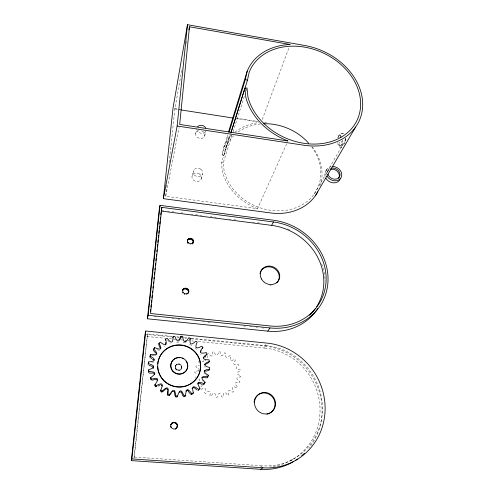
<?xml version="1.0" encoding="UTF-8"?>
<svg xmlns="http://www.w3.org/2000/svg" width="494" height="494" viewBox="0 0 494 494"><rect width="100%" height="100%" fill="white"/><g stroke="black" fill="none" stroke-linecap="round" stroke-linejoin="round"><path stroke-width="0.37" stroke-dasharray="2.47 1.85" d="M286.681 143.766L257.504 208.641L165.7 196.291L166.904 184.805M169.238 162.588L174.864 108.976L182.101 68.246M147.552 333.932L133.862 458.42L134.349 457.061L147.552 333.932L172.11 336.358M186.522 43.355L186.923 41.095M165.7 196.291L179.081 127.446M198.921 370.611L199.125 368.999L195.883 366.82L196.303 365.646L199.44 365.764M181.483 368.58L181.903 367.209C182.249 362.726 175.148 362.818 175.191 367.184C174.839 371.679 181.934 371.568 181.903 367.209M230.241 135.134L223.831 155.598L222.09 154.832L223.776 147.41L227.604 134.948M175.191 367.184L175.598 365.807M223.831 155.598L225.523 148.083L229.63 134.905M195.618 133.825L196.84 128.619M192.228 175.555L193.444 170.702M204.633 136.202L205.955 131.034M201.262 178.982L202.583 174.178M342.855 139.895L341.768 143.39A7.009 1.297 -74.2 0 1 339.298 146.984L339.168 144.032A7.12 2.353 -86.8 0 1 338.995 142.371M222.09 154.832L228.419 134.331M257.504 208.641A52.08 43.614 24.5 0 1 222.195 170.64L221.547 162.711L230.241 134.961M311.584 146.767A50.215 42.052 24.5 0 1 291.651 209.147A50.215 42.052 24.5 0 1 224.029 170.473L223.368 162.458L231.939 135.442M233.1 131.793L244.456 96.021M246.08 90.908L246.772 88.716M262.258 119.468L289.107 47.387M175.376 366.375L175.994 365.072M175.765 365.646L176.568 364.467M175.234 368.011L175.419 366.616M176.339 365.035L177.278 364.029M175.487 368.808L175.456 367.45M177.05 364.597L178.087 363.782M175.944 369.512L176.173 368.95L175.716 368.246M177.859 364.356L178.704 364.325L178.933 363.751M176.574 370.074L176.803 369.512L176.173 368.95M178.704 364.325L179.526 364.51L179.767 363.936M177.327 370.463L177.556 369.901L180.051 369.808L181.724 368.018M181.662 367.777L181.36 366.159L180.279 364.893L180.52 364.325M178.155 370.648L178.39 370.086M180.903 365.455L181.144 364.887M179.001 370.611L179.242 370.055M181.36 366.159L181.601 365.591M179.81 370.37L180.051 369.808M181.619 366.949L181.86 366.381M180.526 369.926L180.767 369.364M181.094 369.314L181.335 368.752M195.05 347.622L196.612 349.412L197.557 348.776M153.677 362.016L151.794 362.188M325.812 171.146L327.009 169.065M314.32 193.839L346.807 137.869M204.059 360.632L202.954 361.836L201.077 360.898M328.541 170.072L327.868 171.227A6.403 5.28 30.2 0 0 327.053 173.863M185.571 342.743L183.354 342.583L183.058 342.175M200.928 386.753L202.293 385.326M191.11 338.81L264.796 346.084L266.581 343.694M198.199 341.527L264.728 348.066L266.513 345.695A61.114 57.952 58.3 0 1 322.428 410.588A61.114 57.952 58.3 0 1 262.487 465.793L260.616 467.015M155.808 355.847L154.536 355.686M207.881 357.767L207.344 355.717M191.691 345.318L189.591 344.608M195.074 377.447L195.809 376.922M199.712 380.899L199.354 379.083L197.242 379.139M198.86 370.741L194.902 371.432L194.803 372.692L197.724 373.927M159.494 350.474L156.876 349.351M290.694 460.593L292.868 459.315M223.368 162.458L221.547 162.711M164.465 346.238L163.952 346.146M200.897 389.488C205.14 386.734 206.813 388.247 204.528 392.755L205.597 393.49C208.987 389.673 210.944 390.797 209.938 395.719L211.154 396.163C213.42 391.544 215.582 392.187 215.897 397.195L217.175 397.306C218.144 392.23 220.386 392.31 221.979 397.077L223.232 396.849C222.837 391.705 224.992 391.155 227.759 395.385L228.901 394.836C227.203 390.007 229.062 388.827 232.835 392.242L233.779 391.421C230.951 387.234 232.322 385.524 236.861 387.895L237.546 386.851C233.823 383.566 234.564 381.498 239.571 382.64L239.954 381.454C235.607 379.25 235.687 377.033 240.794 376.848L240.856 375.601C236.163 374.576 235.632 372.414 240.467 370.92L240.201 369.691C235.447 369.895 234.422 367.925 238.627 365.245L238.059 364.115C233.52 365.548 232.124 363.837 235.41 360.194L234.576 359.243C230.544 361.83 228.87 360.416 231.025 356.094L229.982 355.384C226.746 358.984 224.844 357.897 225.777 353.216L224.591 352.784C222.399 357.187 220.312 356.483 219.991 351.74L218.743 351.623C217.786 356.514 215.588 356.285 214.056 351.771L212.828 351.975C213.186 357.001 211.012 357.329 208.363 353.315M201.027 354.513L200.669 354.507M178.797 342.076L176.617 342.138M170.368 343.416L170.004 343.349M189.999 244.53L190.783 244.536M151.572 355.408L153.955 355.544M205.399 367.054L204.244 366.844M205.01 360.324L205.979 360.385M134.349 457.061L262.487 465.793M176.716 336.815L180.551 337.192M181.317 337.272L183.62 337.501M184.392 337.575L186.695 337.803M191.295 338.26L266.513 345.695M145.051 334.259L171.918 336.914M177.29 337.445L178.828 337.593M179.594 337.668L181.897 337.896M184.966 338.199L186.504 338.353M146.959 336.488L164.551 338.217M169.139 338.668L172.962 339.045M173.727 339.119L176.784 339.421M177.55 339.495L179.847 339.724M180.606 339.798L186.726 340.397M187.492 340.471L193.611 341.076M154.492 316.778L156.018 316.932M172.06 318.593L173.585 318.747M178.167 319.223L179.699 319.383M202.608 321.748L204.133 321.909M207.955 322.304L210.246 322.539M243.851 326.015L245.376 326.17M249.958 326.645L251.483 326.8M256.071 327.275L257.596 327.436M262.178 327.905L263.703 328.065M162.248 210.327L163.773 210.524M167.583 211.018L169.109 211.222M172.159 211.617L173.684 211.815M181.31 212.809L182.836 213.007M191.221 214.093L192.746 214.291M195.797 214.692L197.322 214.89M200.373 215.285L201.898 215.483M210.29 216.576L211.815 216.773M214.865 217.169L216.391 217.366M229.352 219.052L230.877 219.25M233.928 219.651L235.453 219.849M252.99 222.127L254.515 222.325M257.565 222.72L259.091 222.924M258.424 121.962L236.552 118.585M338.217 144.89L342.953 145.613M339.613 147.126L342.669 147.595A7.033 1.846 -80.3 0 1 341.768 141M341.545 133.238L344.676 133.726A7.033 1.846 -80.3 0 0 344.145 134.072M174.512 108.482L177.562 108.958M178.328 109.075L180.613 109.433M236.249 118.103L257.59 121.431M264.451 122.5L266.735 122.858M174.864 108.976L180.193 109.804M203.763 373.544L205.103 374.038M179.526 364.51L180.279 364.893M176.803 369.512L177.556 369.901M205.93 374.569L206.992 375.446M205.628 357.607L205.955 357.909M167.713 340.261L169.288 341.959M202.435 380.466L203.108 381.195M199.514 363.121L198.452 361.497M337.884 142.686L337.995 144.791A5.008 0.914 -74.3 0 0 339.742 142.21M264.728 348.066A60.478 57.421 59 0 1 319.989 407.303A60.478 57.421 59 0 1 270.36 466.842M264.796 346.084A62.639 59.478 59 0 1 316.71 384.746A62.639 59.478 59 0 1 309.009 448.206M271.2 285.279A9.973 8.985 30.8 0 1 269.922 285.297M287.422 228.876A57.884 52.173 30.8 0 1 289.533 229.803M321.674 263.821A57.884 52.173 30.8 0 1 325.132 280.975M325.04 176.395A8.213 6.774 30.2 0 1 329.918 168.652M326.238 174.339A8.256 6.799 30.2 0 1 331.134 166.571M327.726 172.709A6.422 5.286 30.2 0 1 329.51 169.078M312.239 146.699A51.963 43.552 24.5 0 1 320.371 185.559M223.776 147.41A52.08 43.614 24.5 0 1 231.637 135.331M235.076 132.188A52.08 43.614 24.5 0 1 258.973 122.555M225.523 148.083A50.215 42.052 24.5 0 1 233.613 135.893M238.188 132.022A50.215 42.052 24.5 0 1 260.066 124.006M342.694 134.016A7.114 2.353 -86.8 0 0 342.144 133.392A6.984 2.309 -86.8 0 0 340.934 133.565M201.768 130.941A4.699 3.896 16.8 0 1 204.788 135.727A4.699 3.896 16.8 0 1 199.922 138.437L198.73 138.122A4.699 3.896 16.8 0 1 195.704 133.331A4.699 3.896 16.8 0 1 200.583 130.626M205.411 131.917A4.755 3.921 16.9 0 1 201.194 133.281L199.99 132.96A4.755 3.921 16.9 0 1 197.297 130.688M345.812 138.524A7.033 1.846 -80.3 0 1 345.287 142.142M345.152 142.735A7.033 1.846 -80.3 0 1 344.843 143.865M345.232 137.962A5.026 1.321 -80.3 0 1 343.349 145.378A5.026 1.321 -80.3 0 1 342.305 140.907M200.731 169.164L199.601 168.59A4.897 4.174 16.7 0 0 193.685 170.22A4.897 4.174 16.7 0 0 195.291 175.728L196.421 176.315A4.897 4.174 16.7 0 0 202.336 174.672A4.897 4.174 16.7 0 0 200.731 169.164M199.428 174.024L198.316 173.45A4.835 4.137 16.5 0 0 192.469 175.08A4.835 4.137 16.5 0 0 194.049 180.538L195.167 181.113A4.835 4.137 16.5 0 0 201.015 179.483A4.835 4.137 16.5 0 0 199.428 174.024"/><path stroke-width="0.74" d="M187.973 390.569L189.344 392.804L191.289 394.545L192.821 393.823L193.339 392.878C191.586 385.789 192.956 385.036 198.668 389.457L199.947 388.37C196.433 382.035 197.501 380.905 204.146 383.727L203.571 384.715M206.48 355.161L207.06 354.05L206.331 352.574C199.971 354.161 198.465 352.673 202.911 347.449L201.83 346.201C196.106 349.357 194.333 348.221 197.211 342.089L195.846 341.15C191.11 345.707 189.19 344.892 190.32 338.31L188.757 337.742C185.355 343.441 183.336 342.929 182.687 336.358L181.032 336.192C179.229 342.694 177.136 342.484 174.802 336.358L173.159 336.612C172.943 343.719 171.307 343.682 167.176 338.334L165.651 338.989C167.355 346.016 165.712 346.306 160.309 342.169L159.006 343.194L158.667 344.374L160.179 348.079M204.275 371.05L206.653 371.037L209.055 370.284L209.765 367.598C203.281 365.838 202.781 363.8 209.363 361.466L209.042 359.86C202.423 359.786 201.336 357.971 207.06 354.05M228.506 132.015L247.198 71.161A61.275 48.221 24.9 0 1 290.182 44.503L189.468 26.762L179.668 124.42L287.934 140.975A61.275 48.221 24.9 0 1 245.784 97.133L244.882 88.216L247.006 87.988L247.932 97.003A59.089 46.498 24.9 0 0 334.284 140.494A59.089 46.498 24.9 0 0 338.415 62.405A59.089 46.498 24.9 0 0 249.254 71.97L247.42 80.318L230.926 132.942M177.136 126.013L187.479 24.7L305.039 45.553A61.275 48.221 24.9 0 1 362.701 104.969A61.275 48.221 24.9 0 1 303.835 145.217L177.136 126.013L163.372 198.674L270.595 212.933A51.963 43.552 24.5 0 0 317.747 191.857M148.12 364.72L148.583 361.966C155.709 361.194 156.363 359.762 150.059 355.921L150.664 354.383C157.617 355.396 158.79 354.272 153.683 348.955L154.671 347.634C161.032 350.308 162.538 349.604 159.006 343.194M161.859 207.381L150.534 313.511L270.119 325.954A56.588 50.839 30.7 0 0 326.108 280.339A56.588 50.839 30.7 0 0 273.41 221.967L161.859 207.381L161.303 210.308M163.372 198.674L172.993 108.242L187.479 24.7M147.403 318.784L159.198 209.931L160.037 205.35L273.466 220.231A58.607 52.66 30.7 0 1 328.016 280.691A58.607 52.66 30.7 0 1 270.057 327.942L267.773 331.141L147.403 318.784L148.151 315.32L160.037 205.35M150.398 311.726L150.645 309.435M150.892 307.151L151.133 304.86M151.38 302.575L151.621 300.284M151.868 297.993L152.115 295.708M152.436 292.658L152.603 291.133M152.93 288.082L153.091 286.557M153.418 283.5L153.578 281.975M153.906 278.925L154.072 277.4M154.4 274.349L154.641 272.058M154.888 269.773L155.048 268.248M155.375 265.198L155.536 263.673M155.863 260.616L156.11 258.331M156.357 256.04L156.518 254.515M156.845 251.465L157.006 249.939M157.333 246.889L157.58 244.598M157.821 242.313L158.068 240.022M158.315 237.738L158.555 235.447M158.802 233.156L159.043 230.871M159.29 228.58L159.537 226.295M159.778 224.004L160.025 221.713M160.272 219.429L160.513 217.138M160.76 214.853L161.001 212.562M131.311 460.612L145.051 334.259L145.761 331.023L267.032 343.102A63.467 60.169 58.2 0 1 325.077 410.477A63.467 60.169 58.2 0 1 262.888 467.793L260.542 469.3L131.311 460.612L131.879 458.932L145.761 331.023M168.022 390.019C165.91 386.283 164.243 391.699 161.804 392.045L160.402 391.069C163.125 384.437 163.724 381.708 155.999 385.777L155.666 386.771L154.573 385.468C158.216 379.534 160.34 377.2 151.467 379.102L150.75 377.564C156.752 373.248 156.19 371.797 148.879 371.537L148.608 369.883C155.425 367.283 155.462 365.733 148.41 363.621M188.93 29.782L189.468 26.762M171.739 423.488C174.166 421.197 178.334 424.118 177.062 427.187C179.396 423.426 172.869 420.067 171.146 424.142L171.961 423.055M229.099 132.133L245.37 79.41L247.198 71.161M188.01 293.51C191.481 289.478 183.564 285.489 182.539 290.694L183.144 289.293M188.381 292.849L188.794 291.38M192.956 242.659L192.703 243.493C195.76 240.096 189.603 235.866 187.646 239.923C186.238 243.666 193.031 245.351 193.469 241.35M182.774 289.959C181.403 293.485 187.337 295.628 188.628 292.115M167.676 390.803L167.522 394.978L168.602 395.367M150.059 355.921L149.762 357.051L151.658 358.774M148.293 363.071L148.583 361.966M150.367 355.513L150.664 354.383M153.683 348.955L153.368 350.116L153.943 351.135L156.684 353.914M148.311 370.951L148.608 369.883M154.356 348.795L154.671 347.634M148.879 371.537L148.589 372.593C150.262 374.353 154.196 371.408 154.418 374.427M185.707 395.533L184.021 395.836L183.546 396.768L185.219 396.472C186.51 389.815 186.17 386.419 191.802 393.601L193.339 392.878M187.405 240.763L187.998 239.306M187.757 240.152L188.523 238.806M187.522 242.857L187.763 242.023M188.282 239.646L188.943 239.294L189.183 238.454M187.948 243.48L188.189 242.64M188.943 239.294L189.684 239.115L189.924 238.275M189.684 239.115L190.462 239.121L190.709 238.275M193.216 242.19L192.932 240.788L191.227 239.306L191.474 238.466M150.75 377.564L150.448 378.595L150.917 379.614M191.925 239.664L192.172 238.824M192.506 240.17L192.759 239.331M192.932 240.788L193.185 239.948M151.158 380.127L151.467 379.102M192.185 243.999L192.432 243.165M193.173 241.473L193.426 240.64M193.055 242.875L193.308 242.041M165.28 340.187L165.651 338.989M230.926 132.769L244.882 88.216M182.91 290.034L183.688 288.749M182.657 292.923L182.891 292.189M183.453 289.49L184.367 288.366M184.132 289.107L184.898 288.904L185.139 288.156M184.898 288.904L185.707 288.891L185.948 288.15M184.416 294.48L184.657 293.751M188.547 292.115L188.257 290.626L186.497 289.076L186.738 288.335M187.214 289.447L187.461 288.706M187.819 289.978L188.066 289.237M186.794 294.449L187.035 293.72M188.257 290.626L188.504 289.892M172.752 337.816L173.159 336.612M188.504 291.355L188.757 290.62M201.941 377.54L207.295 377.842L208.425 375.267C202.497 371.877 202.676 369.808 209.654 369.234M180.588 337.396L181.032 336.192M161.804 392.045L162.168 391.075C167.509 386.16 169.01 386.709 167.917 394.033L167.522 394.978M189.826 339.502L190.32 338.31M175.426 396.923L175.864 395.99C174.95 387.432 172.604 389.426 169.139 395.558L171.48 392.804M184.021 395.836C180.674 387.679 179.544 390.501 177.136 397.071L176 396.972M202.355 348.591L202.911 347.449M179.415 339.539L179.989 338.359M185.8 341.978L186.053 341.478M176.654 427.977L176.895 427.557L175.327 429.125L177.297 426.767M316.642 306.688A56.026 50.462 30.8 0 0 271.669 225.381L273.41 221.967M171.362 423.716L170.739 424.933L170.955 424.513C169.85 427.187 172.986 430.095 175.555 428.712M172.48 423L172.702 422.574M170.584 426.693L170.801 426.266M173.314 422.728L173.542 422.296M170.844 427.532L171.066 427.119M174.191 422.679L174.419 422.247M175.049 422.858L175.277 422.432M191.289 394.545L191.802 393.601M209.363 361.466L208.771 362.553L205.788 364.251M175.821 423.259L176.055 422.833M176.469 423.852L176.704 423.426M176.945 424.593L177.179 424.167M177.21 425.433L177.445 425.007M177.247 426.316L177.488 425.896M176.068 428.638L176.302 428.224M198.119 390.421L198.668 389.457M199.947 388.37L198.545 390.062M207.832 376.292L208.425 375.267M204.51 383.35L205.084 382.356C200.138 377.502 200.99 375.613 207.881 376.823M315.357 195.754L355.6 127.075M203.886 384.258L205.084 382.356M201.243 350.765L200.28 351.913M197.612 383.943L198.767 382.918L202.392 384.523M204.819 356.977L205.757 356.044M159.611 385.221L158.197 385.999M191.993 388.463L193.907 387.444L197.02 389.933M203.577 357.847L204.071 357.557M172.097 391.279L173.678 391.452M204.226 364.56L205.232 364.411M185.843 391.069L187.8 390.488M155.666 386.771L156.857 386.475M152.38 380.145L156.314 379.188L157.302 380.411M179.174 392.001L181.378 392.069L182.823 395.793M131.879 458.932L262.888 467.793M175.864 395.99L177.581 396.132M148.151 315.32L270.057 327.942M161.168 211.037L271.669 225.381M180.958 109.921L232.748 117.992M151.967 366.344L149.157 365.332M185.707 288.891L186.497 289.076M190.462 239.121L191.227 239.306M152.825 366.369L153.257 368.549M245.37 79.41L247.42 80.318M167.917 394.033L169.541 394.613M174.283 391.581L174.993 395.793M152.485 359.311L154.005 359.91M160.76 390.099L162.168 391.075M160.772 384.641L162.26 386.042M154.894 384.474L155.999 385.777M165.756 344.114L165.367 342.645M187.559 364.51A8.509 8.299 11.7 0 1 179.995 374.217A8.509 8.299 11.7 0 1 170.702 365.881A8.509 8.299 11.7 0 1 179.933 357.668M182.088 358.15A8.509 8.299 11.7 0 1 183.428 358.768M186.133 361.194A8.509 8.299 11.7 0 1 187.399 363.806M157.728 363.924A21.477 20.952 11.7 0 1 191.351 349.054A21.477 20.952 11.7 0 1 188.436 385.116M187.8 385.4A21.477 20.952 11.7 0 1 171.856 385.826M171.196 385.579A21.477 20.952 11.7 0 1 159.902 375.36M159.599 374.736A21.477 20.952 11.7 0 1 157.642 366.684M255.67 397.497A10.905 10.337 57.9 0 1 273.089 397.874A10.905 10.337 57.9 0 1 266.951 414.244M254.101 402.03A10.905 10.337 57.9 0 1 254.336 400.653M254.521 399.986A10.905 10.337 57.9 0 1 255.324 398.084M293.683 461.501A62.639 59.478 59 0 1 260.542 469.3M304.458 453.226A62.639 59.478 59 0 1 301.692 455.764M297.505 459.025A62.639 59.478 59 0 1 295.616 460.303M259.98 273.676A9.973 8.985 30.8 0 1 273.855 268.162A9.973 8.985 30.8 0 1 276.708 282.926M317.747 308.484A57.884 52.173 30.8 0 1 267.773 331.141M315.419 308.509A56.026 50.462 30.8 0 1 309.577 315.265M340.267 178.593A8.213 6.774 30.2 0 1 333.728 182.86A8.213 6.774 30.2 0 1 325.836 178.223M332.456 166.447A8.256 6.799 30.2 0 1 341.44 172.727A8.256 6.799 30.2 0 1 337.044 180.619A8.256 6.799 30.2 0 1 327.04 176.173M330.103 169.547A6.403 5.28 30.2 0 1 337.495 171.504A6.403 5.28 30.2 0 1 338.544 178.285M330.776 168.392A6.422 5.286 30.2 0 1 339.446 172.122A6.422 5.286 30.2 0 1 336.013 179.124A6.422 5.286 30.2 0 1 327.942 174.172M263.728 123.766A50.215 42.052 24.5 0 1 308.664 143.186M197.637 126.748A4.755 3.921 16.9 0 1 201.855 125.402L203.053 125.723A4.755 3.921 16.9 0 1 205.732 127.983M338.057 137.672A4.996 1.636 -86.8 0 1 340.002 135.072A5.088 1.667 -86.8 0 1 340.934 137.295M162.983 379.491A21.508 20.976 11.8 0 0 199.508 372.921A21.508 20.976 11.8 0 0 175.104 345.226A21.508 20.976 11.8 0 0 162.983 379.491M172.844 371.006A8.522 8.305 11.8 0 0 187.337 368.518A8.522 8.305 11.8 0 0 177.76 357.477A8.522 8.305 11.8 0 0 172.844 371.006M254.484 402.388A10.93 10.362 57.8 0 0 270.008 412.928A10.93 10.362 57.8 0 0 270.521 394.323A10.93 10.362 57.8 0 0 254.484 402.388M261.45 278.974A9.997 8.997 30.8 0 0 278.326 280.851A9.997 8.997 30.8 0 0 270.249 266.099A9.997 8.997 30.8 0 0 261.45 278.974"/></g></svg>
